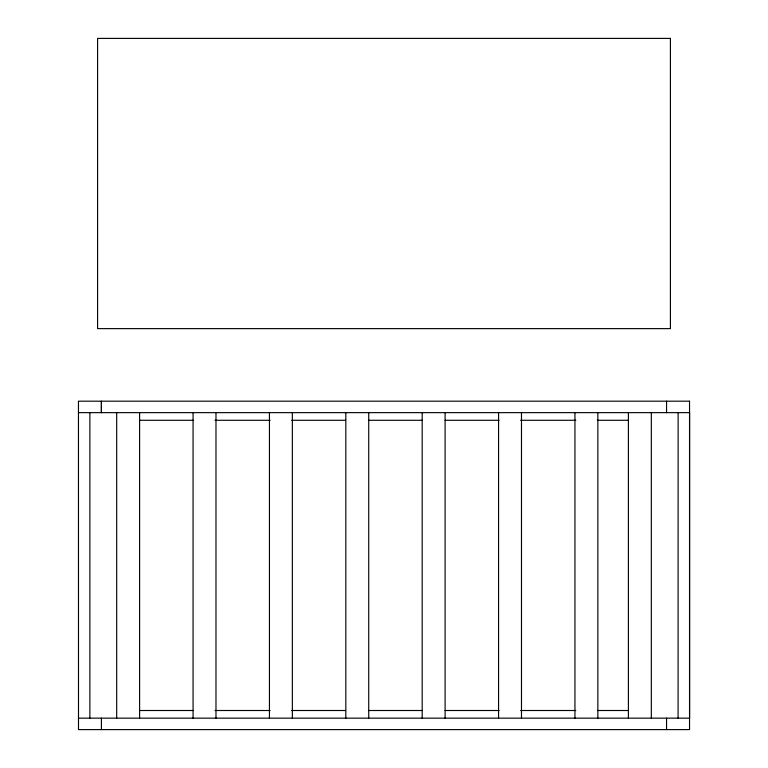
<?xml version="1.0" encoding="UTF-8"?>
<svg xmlns="http://www.w3.org/2000/svg" width="768" height="768" viewBox="0 0 768 768"><rect width="100%" height="100%" fill="white"/><g stroke="black" fill="none" stroke-linecap="round" stroke-linejoin="round"><path stroke-width="1.15" d="M78.461 412.646L689.578 412.646L689.578 718.147L78.461 718.147M139.459 420.278L193.402 420.278M214.982 420.278L270.125 420.278M291.706 420.278L345.648 420.278M368.419 420.278L422.362 420.278M445.142 420.278L499.085 420.278M520.656 420.278L575.798 420.278M597.379 420.278L628.55 420.278M139.459 710.506L193.402 710.506M214.982 710.506L270.125 710.506M291.706 710.506L345.648 710.506M368.419 710.506L422.362 710.506M445.142 710.506L499.085 710.506M520.656 710.506L575.798 710.506M597.379 710.506L628.55 710.506M678.125 412.646L678.086 718.147M666.557 401.184L666.557 412.646M666.557 718.147L666.557 729.6M651.322 412.646L651.322 718.147M628.406 412.646L628.406 718.147M597.859 412.646L597.859 718.147M574.944 412.646L574.944 718.147M521.482 412.646L521.482 718.147M498.566 412.646L498.566 718.147M445.104 412.646L445.104 718.147M422.189 412.646L422.189 718.147M368.726 412.646L368.726 718.147M345.821 412.646L345.821 718.147M292.349 412.646L292.349 718.147M269.443 412.646L269.443 718.147M215.981 412.646L215.981 718.147M193.066 412.646L193.066 718.147M139.603 412.646L139.603 718.147M116.688 412.646L116.688 718.147M101.414 718.147L101.414 729.6M89.875 412.646L89.875 718.147M670.416 38.4L97.594 38.4L97.594 328.627L670.416 328.627L670.416 38.4M689.539 401.184L78.461 401.184L78.499 729.6L689.539 729.6L689.539 401.184M101.414 412.646L101.414 401.184L101.376 412.646"/></g></svg>
